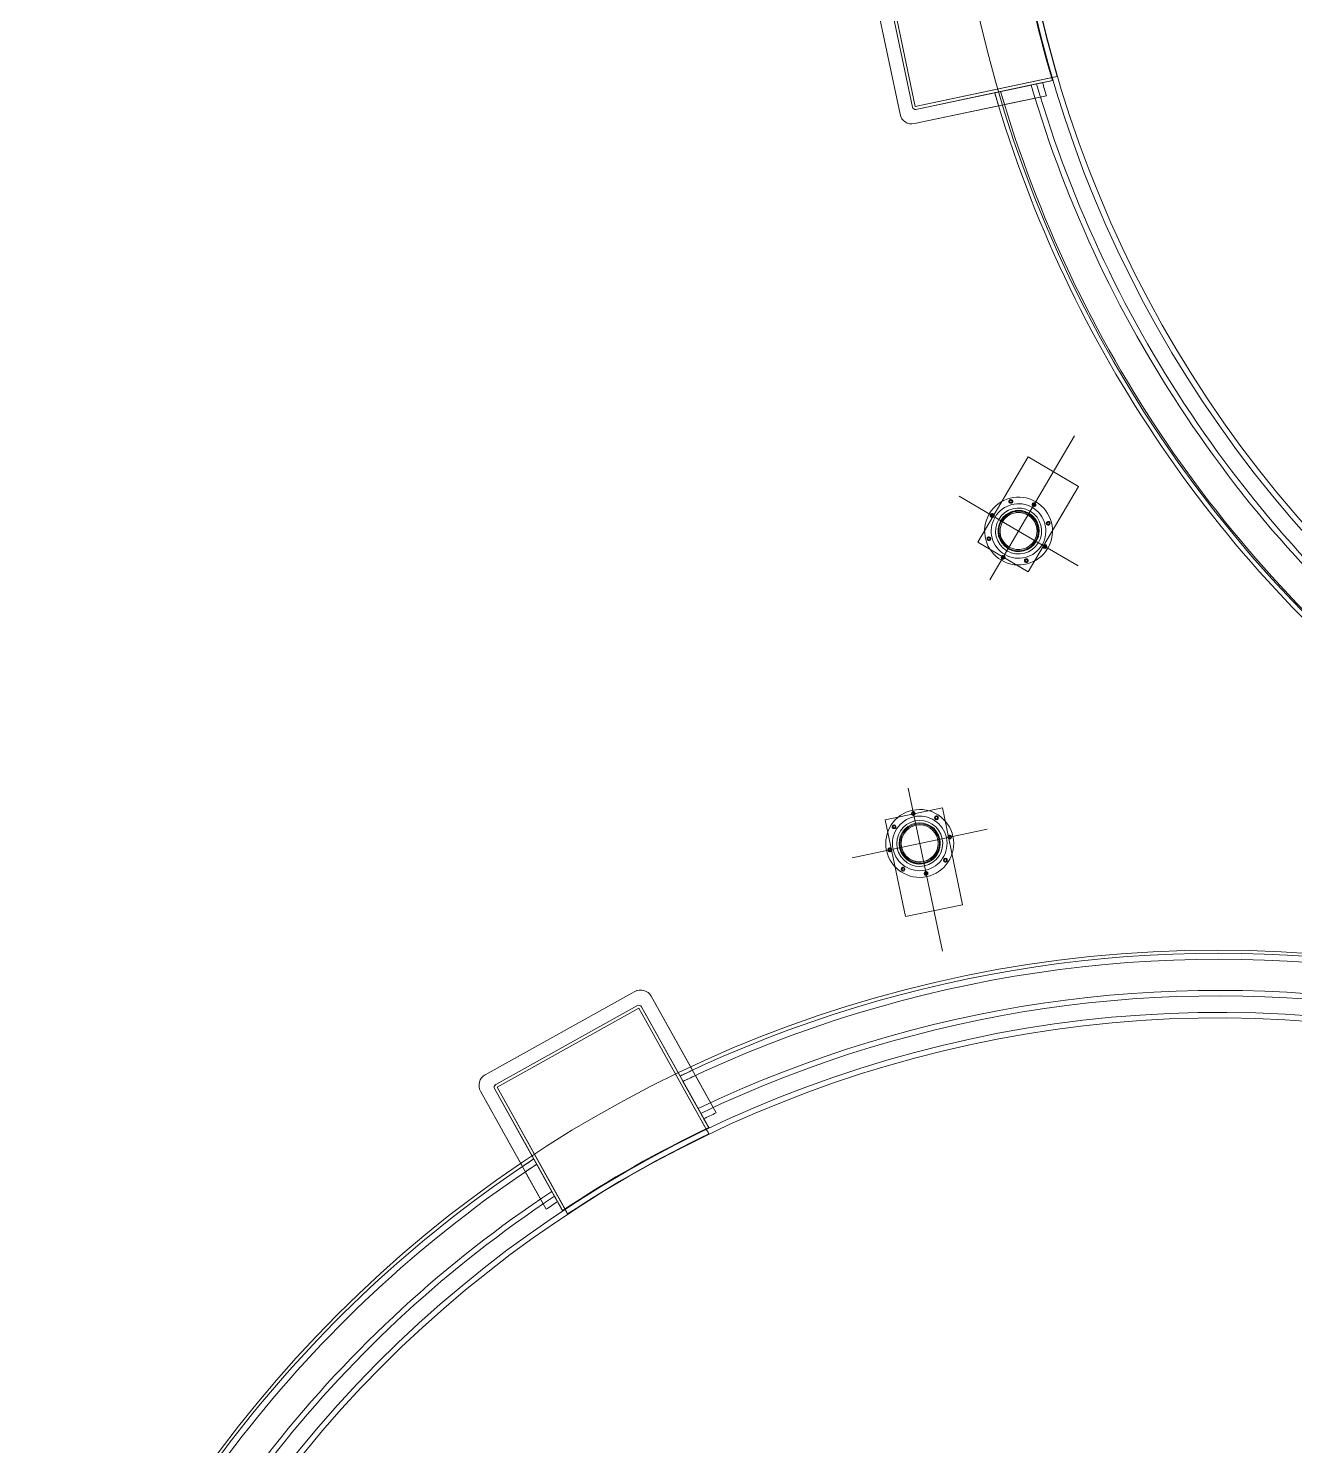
# Model space of a CAD drawing. Header units: metres. Extents: x -207 to 292, y -187 to 169.
# Drawn here: x -37.49 to -32.25, y -73.81 to -67.95 of the extents above; entities that cross this region are included whole.
import ezdxf

# ---------------------------------------------------------------- set-up
doc = ezdxf.new("R2010")
doc.units = ezdxf.units.M
doc.layers.add('EQUIPOS PIS', color=7, linetype='Continuous', lineweight=9)
doc.layers.add('P-SANR-FIXT', color=7, linetype='Continuous', lineweight=9)
doc.layers.add('PR10-ARQ-PL-001-Emplazamiento-C-1_dwg', color=7, linetype='Continuous', lineweight=9, true_color=0x767676)

# ---------------------------------------------------------------- blocks, each defined once
blk = doc.blocks.new('M_Estanque-Terraza - M_Estanque-Terraza-2090154-PLANTA EMPLAZAMIENTO ACTUALIZADO')
at = {"layer": 'P-SANR-FIXT'}
for p, q in [((-4.011906419151343, 3.83175559273332), (-4.471350149641547, 3.292420762686673)), ((-4.471350149641547, 3.292420762686673), (-4.011906419151343, 3.83175559273332)), ((-4.011906419151343, 3.83175559273332), (-4.471350149641547, 3.292420762686673)), ((-4.471350149641547, 3.292420762686673), (-4.011906419151343, 3.83175559273332)), ((-4.011906419151342, 3.83175559273332), (-4.471350149641546, 3.292420762686673)), ((-4.471350149641546, 3.292420762686673), (-4.011906419151342, 3.83175559273332)), ((-3.520991015969288, 3.479241622173384), (-3.941420872103752, 3.837393647131926)), ((-3.941420872103752, 3.837393647131926), (-3.520991015969288, 3.479241622173384)), ((-3.520991015969288, 3.479241622173384), (-3.941420872103751, 3.837393647131926)), ((-3.941420872103751, 3.837393647131926), (-3.520991015969288, 3.479241622173384)), ((-3.674879928728476, 3.610335132587032), (-3.941420872103751, 3.837393647131926)), ((-3.941420872103751, 3.837393647131926), (-3.674879928728476, 3.610335132587032)), ((-4.416479958715376, 3.26984965109853), (-3.980900105520002, 3.78117099581298)), ((-3.980900105520002, 3.78117099581298), (-4.416479958715376, 3.26984965109853)), ((-4.416479958715375, 3.26984965109853), (-3.980900105520002, 3.78117099581298)), ((-3.980900105520002, 3.78117099581298), (-4.416479958715375, 3.26984965109853)), ((-3.980900105520002, 3.78117099581298), (-4.416479958715375, 3.26984965109853)), ((-4.416479958715375, 3.26984965109853), (-3.980900105520002, 3.78117099581298)), ((-3.980900105520002, 3.781170995812981), (-4.416479958715374, 3.26984965109853)), ((-4.416479958715374, 3.26984965109853), (-3.980900105520002, 3.781170995812981)), ((-4.407345126541831, 3.262067951980652), (-3.971765273346457, 3.773389296695103)), ((-3.971765273346457, 3.773389296695103), (-4.407345126541831, 3.262067951980652)), ((-3.971765273346457, 3.773389296695102), (-3.535820512493424, 3.40202057349086)), ((-3.518866512623485, 3.387577951740839), (-3.971765273346458, 3.773389296695103)), ((-3.96398357422858, 3.782524128868646), (-3.56049524269421, 3.438804098338843)), ((-3.56049524269421, 3.438804098338843), (-3.96398357422858, 3.782524128868646)), ((-3.96398357422858, 3.782524128868646), (-3.560495242694209, 3.438804098338843)), ((-3.560495242694209, 3.438804098338843), (-3.96398357422858, 3.782524128868646)), ((-3.714268963433072, 3.569799480004646), (-3.96398357422858, 3.782524128868646)), ((-3.96398357422858, 3.782524128868646), (-3.528679797437162, 3.411701441433038)), ((-3.714268963433071, 3.569799480004646), (-3.96398357422858, 3.782524128868646)), ((-3.96398357422858, 3.782524128868646), (-3.714268963433071, 3.569799480004646)), ((-3.520991015969287, 3.479241622173384), (-3.655800780078045, 3.594082158104051)), ((-3.655800780078045, 3.594082158104051), (-3.520991015969287, 3.479241622173384)), ((-3.597316679911884, 3.470171214895799), (-3.714268963433073, 3.569799480004647)), ((-3.527483943602543, 3.410682728165713), (-3.695203602239821, 3.553558250657354)), ((-3.695203602239822, 3.553558250657355), (-3.579978584807932, 3.455401393533686)), ((-3.695203602239821, 3.553558250657354), (-3.560495242694213, 3.438804098338845)), ((-3.560495242694213, 3.438804098338845), (-3.695203602239821, 3.553558250657354)), ((-4.007455510318372, 2.905649726450013), (-4.415126825659709, 3.252933119807109)), ((-4.415126825659709, 3.252933119807109), (-4.007455510318372, 2.905649726450013)), ((-4.007455510318371, 2.905649726450013), (-4.415126825659709, 3.252933119807109)), ((-4.415126825659709, 3.252933119807109), (-4.007455510318371, 2.905649726450013)), ((-4.415126825659709, 3.252933119807108), (-4.161393721862909, 3.036785233071905)), ((-3.975604335649138, 2.878516632692125), (-4.415126825659709, 3.252933119807108)), ((-4.41512682565971, 3.252933119807109), (-4.16139372186291, 3.036785233071906)), ((-4.16139372186291, 3.036785233071906), (-4.41512682565971, 3.252933119807109)), ((-3.967079772539975, 2.887018640533936), (-4.407345126541832, 3.262067951980653)), ((-4.407345126541831, 3.262067951980652), (-3.950353936854633, 2.872770385248484)), ((-4.465712095242936, 3.221935215639078), (-4.040416795202383, 2.859638459848837)), ((-4.040416795202383, 2.859638459848837), (-4.465712095242936, 3.221935215639078)), ((-4.465712095242935, 3.221935215639078), (-4.040416795202383, 2.859638459848837)), ((-4.040416795202383, 2.859638459848837), (-4.465712095242935, 3.221935215639078)), ((-4.465712095242935, 3.221935215639078), (-4.194497349752583, 2.990895224357112)), ((-4.194497349752583, 2.990895224357113), (-4.465712095242935, 3.221935215639078)), ((-4.161393721862911, 3.036785233071906), (-4.044317550173462, 2.937051431218491)), ((-4.142308672920273, 3.020527232300778), (-3.974151472842055, 2.877278980920369)), ((-4.026960435221602, 2.92226540739848), (-4.142308672920274, 3.020527232300779)), ((-4.142308672920273, 3.020527232300778), (-4.00745551031839, 2.90564972644999)), ((-4.00745551031839, 2.90564972644999), (-4.142308672920273, 3.020527232300778)), ((-4.175395265701847, 2.974622711870484), (-4.040416795202382, 2.859638459848837)), ((-4.040416795202382, 2.859638459848837), (-4.175395265701847, 2.974622711870484))]:
    blk.add_line(p, q, dxfattribs=at)
at = {"layer": 'P-SANR-FIXT', "flags": 128}
for points in [[(-3.528679797437183, 3.411701441433058), (-3.536306357603394, 3.418198287285323), (-3.543932856935094, 3.424695081314432), (-3.551559295819152, 3.431191823849941), (-3.559185674622726, 3.437688515204629), (-3.566811993678642, 3.444185155662018), (-3.574438253391971, 3.450681745567171), (-3.582064454089319, 3.457178285198319), (-3.58969059613785, 3.463674774868235), (-3.597316679911883, 3.470171214895799)], [(-3.579978584807932, 3.455401393533687), (-3.574729247873778, 3.450929635343289), (-3.569479882990424, 3.446457853343778), (-3.564230490040956, 3.441986047435556), (-3.55898106890781, 3.437514217518474), (-3.55373161947276, 3.433042363491821), (-3.548482141616922, 3.428570485254318), (-3.54323263522074, 3.424098582704125), (-3.537983100163989, 3.419626655738822), (-3.532733536325769, 3.415154704255416), (-3.527483943602548, 3.410682728165716)], [(-3.535820512493421, 3.402020573490861), (-3.530169210460948, 3.397206392868215), (-3.524517877216599, 3.392392185657082), (-3.51886651262349, 3.387577951740844)], [(-4.044317550173461, 2.937051431218489), (-4.036683120826921, 2.930547881839276), (-4.029048599755545, 2.924044254322329), (-4.021413986368921, 2.917540548164694), (-4.013779280087912, 2.911036762873021), (-4.006144480397173, 2.904532898008303), (-3.998509586657818, 2.898028953026291), (-3.990874598344713, 2.89152492747964), (-3.983239514878572, 2.885020820874872), (-3.975604335649162, 2.878516632692142)], [(-3.974151472842097, 2.877278980920319), (-3.979432573519741, 2.88177779772447), (-3.984713628274618, 2.88627657540826), (-3.98999463727349, 2.890775314113832), (-3.995275600709938, 2.895274014006096), (-4.000556518776451, 2.899772675249022), (-4.005837391664431, 2.904271298005666), (-4.011118219564208, 2.908769882438162), (-4.01639900266504, 2.913268428707733), (-4.021679741155123, 2.917766936974697), (-4.026960435221601, 2.92226540739848)], [(-3.950353936854639, 2.872770385248488), (-3.955929264056569, 2.877519845112108), (-3.961504542546653, 2.882269263479516), (-3.967079772539974, 2.887018640533937)]]:
    blk.add_lwpolyline(points, dxfattribs=at)
at = {"layer": 'P-SANR-FIXT'}
for centre, radius, start, end in [((-1.696641881242665e-15, 0), 5.151627146850166, 3.702555429209831e-13, 136.136234044139), ((-1.242570705970596e-15, 0), 5.151627146850166, 3.702555429209831e-13, 136.136234044139), ((-1.242570705970596e-15, 0), 5.126627146850164, 3.702555429209829e-13, 136.1194529881476), ((-1.656194243939091e-15, 0), 5.126627146850164, 3.702555429209829e-13, 136.1194529881476), ((-1.624300693947589e-15, 0), 4.998277258842649, 3.702555429209831e-13, 136.0306509015321), ((-2.165734258596785e-15, 0), 4.975544739836833, 359.9999999999996, 136.014444342832), ((-3.248601387895178e-15, 0), 4.905907101428718, 4.071109992273301e-13, 180.0000000000001), ((-3.248601387895178e-15, 0), 4.88317458242289, 4.134721085902572e-13, 180.0000000000001), ((-3.973844618428243, 3.799331846408827), 0.04999999999999809, 49.57328368635034, 139.5732836863496), ((-3.973844618428243, 3.799331846408827), 0.04999999999999809, 49.57328368635001, 139.57328368635), ((-3.973844618428243, 3.799331846408827), 0.04999999999999877, 49.57328368635073, 139.5732836863492), ((-3.973844618428243, 3.799331846408827), 0.04999999999999809, 49.57328368635001, 139.57328368635), ((-3.973844618428242, 3.799331846408827), 0.04999999999999843, 49.57328368635054, 139.5732836863491), ((-3.973844618428242, 3.799331846408827), 0.04999999999999775, 49.57328368634983, 139.5732836863498), ((-3.971765273346459, 3.773389296695103), 0.01200000000000031, 49.57328368635085, 139.5732836863509), ((-3.971765273346459, 3.773389296695103), 0.01199999999999963, 49.57328368634867, 139.573283686349), ((-3.971765273346458, 3.773389296695103), 0.01199999999999997, 49.57328368635005, 139.5732836863503), ((-3.971765273346458, 3.773389296695103), 0.01199999999999963, 49.57328368634867, 139.573283686349), ((-3.971765273346458, 3.773389296695103), 0.01199999999999997, 49.57328368635005, 139.573283686349), ((-3.971765273346458, 3.773389296695103), 0.01199999999999997, 49.57328368635005, 139.5732836863503), ((-3.971765273346458, 3.773389296695103), 0.01199999999999997, 49.57328368635005, 139.5732836863503), ((-3.971765273346458, 3.773389296695103), 0.01199999999999997, 49.57328368635005, 139.5732836863503), ((-1.258406711240532e-15, 0), 5.151627146850165, 135.5076099498615, 136.1362340441394), ((-1.242897718946415e-15, 0), 5.151627146850174, 135.5076099498611, 136.1362340441389), ((-1.242897718946415e-15, 0), 5.126627146850164, 135.4877501008971, 136.1194529881479), ((-1.258406711240532e-15, 0), 5.126627146850173, 135.4877501008966, 136.1194529881475), ((-1.624300693947589e-15, 5.414335646491963e-15), 4.950000000000003, 135.3417080295245, 135.996054922992), ((-1.624300693947589e-15, 5.414335646491963e-15), 4.950000000000011, 135.341708029524, 135.9960549229915), ((-1.082867129298393e-15, 5.414335646491963e-15), 4.950000000000003, 135.3417080295245, 135.996054922992), ((-1.082867129298393e-15, 5.414335646491963e-15), 4.950000000000011, 135.341708029524, 135.9960549229915), ((-5.414335646491964e-16, 5.414335646491963e-15), 4.950000000000003, 135.3417080295245, 135.996054922992), ((-5.414335646491964e-16, 5.414335646491963e-15), 4.950000000000011, 135.341708029524, 135.9960549229915), ((-3.248601387895178e-15, 0), 4.908287668659781, 135.9656143223413, 144.0937682064994), ((0.03491037814524322, -0.02615400004515973), 4.950000000000003, 136.0277055617356, 136.1668604610586), ((-3.248601387895178e-15, 0), 4.884476012100346, 136.0890371418585, 143.9746595604169), ((-4.433288348918444, 3.259997016362179), 0.05000000000000531, 139.5732836863504, 229.5732836863498), ((-4.433288348918444, 3.259997016362179), 0.05000000000000531, 139.5732836863504, 229.5732836863498), ((-4.433288348918444, 3.259997016362179), 0.05000000000000474, 139.5732836863507, 229.5732836863503), ((-4.433288348918444, 3.259997016362179), 0.05000000000000474, 139.5732836863507, 229.5732836863503), ((-4.433288348918443, 3.259997016362179), 0.05000000000000531, 139.5732836863504, 229.5732836863498), ((-4.433288348918443, 3.259997016362179), 0.05000000000000531, 139.5732836863504, 229.5732836863498), ((-4.407345126541832, 3.262067951980652), 0.01199999999999968, 139.5732836863493, 229.5732836863494), ((-4.407345126541832, 3.262067951980652), 0.01199999999999968, 139.5732836863508, 229.5732836863478), ((-4.407345126541831, 3.262067951980652), 0.01200000000000026, 139.5732836863506, 229.5732836863475), ((-4.407345126541831, 3.262067951980652), 0.01200000000000093, 139.5732836863506, 229.5732836863475), ((-4.407345126541831, 3.262067951980652), 0.01200000000000093, 139.5732836863506, 229.5732836863475), ((-4.407345126541831, 3.262067951980652), 0.01200000000000026, 139.5732836863513, 229.5732836863468), ((-4.407345126541831, 3.262067951980652), 0.01200000000000093, 139.5732836863506, 229.5732836863475), ((-4.407345126541831, 3.262067951980652), 0.01200000000000026, 139.5732836863513, 229.5732836863468), ((-1.696641881242664e-15, 0), 5.151627146850166, 143.8798279624786, 180.0000000000001), ((-1.242570705970596e-15, 0), 5.151627146850166, 143.8798279624786, 180.0000000000001), ((-1.242570705970595e-15, 0), 5.126627146850165, 143.9008687572724, 180), ((-1.656194243939091e-15, 0), 5.126627146850165, 143.9008687572724, 180), ((-1.242897718946417e-15, 0), 5.151627146850173, 143.8798279624782, 144.5091510028747), ((-1.258406711240534e-15, 0), 5.151627146850166, 143.8798279624786, 144.5091510028752), ((-1.258406711240534e-15, 0), 5.126627146850172, 143.900868757272, 144.5332809224745), ((-1.242897718946417e-15, 0), 5.126627146850166, 143.9008687572725, 144.5332809224749), ((-2.165734258596785e-15, 0), 4.998277258842649, 144.0122161212361, 180), ((-1.624300693947589e-15, 0), 4.975544739836833, 144.0325378934425, 179.9999999999996), ((-1.624300693947589e-15, 5.414335646491963e-15), 4.950000000000004, 144.0555970526921, 144.7107323639027), ((-1.624300693947589e-15, 5.414335646491963e-15), 4.950000000000012, 144.0555970526916, 144.7107323639022), ((-1.082867129298393e-15, 5.414335646491963e-15), 4.950000000000004, 144.0555970526921, 144.7107323639027), ((-1.082867129298393e-15, 5.414335646491963e-15), 4.950000000000012, 144.0555970526916, 144.7107323639022), ((-5.414335646491964e-16, 5.414335646491963e-15), 4.950000000000003, 144.0555970526921, 144.7107323639027), ((-5.414335646491964e-16, 5.414335646491963e-15), 4.950000000000012, 144.0555970526916, 144.7107323639022), ((0.03491037814524322, -0.02615400004515973), 4.950000000000005, 143.9479663574529, 144.0872841685689)]:
    blk.add_arc(centre, radius, start, end, dxfattribs=at)
for centre, major_axis, ratio, start_param, end_param in [((0.001414989679193502, -0.001161181565011411), (2.955556018039847, 3.945266603307938), 0.9956718136356707, 1.445749688634684, 1.448188637052648), ((0.0006862100893635856, -0.0005139099929644019), (2.955065513032572, 3.944424099737623), 0.9956696104857858, 1.584602574381392, 1.587044699368514)]:
    blk.add_ellipse(centre, major_axis=major_axis, ratio=ratio, start_param=start_param, end_param=end_param, dxfattribs=at)
blk = doc.blocks.new('M_Conexión Tubería 01 - M_Conexión Tubería 01-2148525-PLANTA EMPLAZAMIENTO ACTUALIZADO')
at = {"layer": 'P-SANR-FIXT'}
for p, q in [((4.807982618820523e-19, 0.4560213596067047), (0, -0.2337193233431331)), ((-0.121056759530488, 0.2845488335453442), (-0.1223607600807408, -0.1248759958061844)), ((-0.1223607600807408, -0.1248759958061844), (-0.121056759530488, 0.2845488335453442)), ((-0.1210567595304881, 0.2845488335453442), (-0.1223607600807408, -0.1248759958061844)), ((-0.1223607600807408, -0.1248759958061844), (-0.1210567595304881, 0.2845488335453442)), ((0.1210567595304879, 0.2837777123542332), (-0.121056759530488, 0.2845488335453442)), ((-0.121056759530488, 0.2845488335453442), (0.1210567595304879, 0.2837777123542332)), ((0.1210567595304879, 0.2837777123542332), (-0.1210567595304881, 0.2845488335453442)), ((-0.1210567595304881, 0.2845488335453442), (0.1210567595304879, 0.2837777123542332)), ((0.1197527589802353, -0.1256471169972887), (0.1210567595304879, 0.2837777123542332)), ((0.1210567595304879, 0.2837777123542332), (0.1197527589802353, -0.1256471169972887)), ((0.1197527589802353, -0.1256471169972887), (0.1210567595304879, 0.2837777123542332)), ((0.1210567595304879, 0.2837777123542332), (0.1197527589802353, -0.1256471169972887)), ((-0.2852677441164753, -5.952338160474735e-19), (0, -9.217255125359901e-16)), ((0.2852677441164753, -5.952338160474735e-19), (0, -9.217255125359901e-16)), ((-0.1223607600807408, -0.1248759958061844), (0.1197527589802353, -0.1256471169972887)), ((0.1197527589802353, -0.1256471169972887), (-0.1223607600807408, -0.1248759958061844)), ((-0.1223607600807408, -0.1248759958061844), (0.1197527589802353, -0.1256471169972887)), ((0.1197527589802353, -0.1256471169972887), (-0.1223607600807408, -0.1248759958061844))]:
    blk.add_line(p, q, dxfattribs=at)
for centre, radius, start, end in [((-4.694572896239975e-19, 0), 0.1404376754616015, 4.071109992273301e-13, 180.0000000000003), ((-4.909815521444375e-19, 0), 0.1404376754616015, 4.071109992273301e-13, 180.0000000000003), ((-1.489132538099087e-19, 0), 0.1404376754616015, 4.071109992273301e-13, 180.0000000000003), ((-1.75697018796002e-19, 0), 0.1404376754616015, 4.071109992273301e-13, 180.0000000000003), ((-1.913208817045541e-19, 0), 0.1404376754616015, 4.071109992273301e-13, 180.0000000000003), ((-2.195926336343104e-19, 0), 0.1404376754616015, 4.071109992273301e-13, 180.0000000000003), ((9.879739200808176e-15, 0.1266876754616023), 0.008000000000000038, 3.180554681463517e-13, 180.0000000000001), ((1.002355749141812e-14, 0.1266876754616023), 0.007999999999999998, 8.237636624990509e-13, 180.0000000000006), ((1.002355749141812e-14, 0.1266876754616023), 0.008000000000000038, 3.180554681463517e-13, 180.0000000000001), ((9.879739200808176e-15, 0.1266876754616023), 0.007999999999999998, 8.221733851583191e-13, 180.0000000000006), ((9.879739200808176e-15, 0.1266876754616023), 0.008000000000000005, 180.0000000000005, 359.9999999999994), ((1.002355749141812e-14, 0.1266876754616023), 0.00799999999999999, 180.0000000000009, 5.088887490341627e-14), ((1.002355749141812e-14, 0.1266876754616023), 0.008000000000000005, 180.0000000000005, 1.017777498068325e-13), ((9.879739200808176e-15, 0.1266876754616023), 0.007999999999999993, 180.0000000000008, 6.106664988409952e-13), ((1.002355749141812e-14, 0.1266876754616023), 0.004999999999999996, 1.660249543723956e-12, 180.000000000001), ((1.002355749141812e-14, 0.1266876754616023), 0.005000000000000011, 1.170444122778574e-12, 180.0000000000002), ((1.002355749141812e-14, 0.1266876754616023), 0.005000000000000016, 8.078608890917333e-13, 180.0000000000002), ((1.002355749141812e-14, 0.1266876754616023), 0.004999999999999998, 1.307207974081505e-12, 180.000000000001), ((1.002355749141812e-14, 0.1266876754616023), 0.005000000000000011, 1.170444122778574e-12, 180.0000000000002), ((1.002355749141812e-14, 0.1266876754616023), 0.004999999999999996, 1.660249543723956e-12, 180.000000000001), ((1.002355749141812e-14, 0.1266876754616023), 0.005000000000000004, 180.0000000000009, 5.59777623937579e-13), ((1.002355749141812e-14, 0.1266876754616023), 0.004999999999999986, 180.0000000000004, 1.017777498068325e-13), ((1.002355749141812e-14, 0.1266876754616023), 0.004999999999999986, 180.0000000000004, 1.017777498068325e-13), ((1.002355749141812e-14, 0.1266876754616023), 0.005000000000000004, 180.0000000000009, 5.59777623937579e-13), ((1.002355749141812e-14, 0.1266876754616023), 0.004999999999999986, 180.0000000000004, 359.9999999999994), ((1.002355749141812e-14, 0.1266876754616023), 0.004999999999999989, 180.000000000001, 5.088887490341627e-14), ((-1.756970187960022e-19, 0), 0.1129167549637501, 4.071109992273301e-13, 180.0000000000001), ((-1.913208817045541e-19, 0), 0.1129167549637501, 4.071109992273301e-13, 180.0000000000001), ((-0.08958171441165648, 0.08958171441165631), 0.00799999999999999, 44.99999999999954, 224.9999999999987), ((-0.08958171441165648, 0.08958171441165631), 0.00800000000000001, 45.00000000000007, 224.9999999999991), ((-0.08958171441165658, 0.08958171441165622), 0.008, 44.99999999999957, 224.9999999999987), ((-0.08958171441165658, 0.08958171441165622), 0.008000000000000021, 45.00000000000011, 224.9999999999991), ((-0.08958171441165648, 0.08958171441165631), 0.007999999999999991, 224.9999999999993, 44.99999999999955), ((-0.08958171441165648, 0.08958171441165631), 0.00800000000000001, 224.9999999999997, 45), ((-0.08958171441165658, 0.08958171441165622), 0.007999999999999991, 224.9999999999994, 44.99999999999951), ((-0.08958171441165658, 0.08958171441165622), 0.007999999999999991, 224.9999999999997, 44.99999999999997), ((-1.102255932744489e-19, 0), 0.09511743380836475, 4.007498898644031e-13, 180.0000000000002), ((-1.489132538099087e-19, 0), 0.09511743380836475, 4.007498898644031e-13, 180.0000000000002), ((-0.08958171441165658, 0.08958171441165622), 0.005000000000000002, 44.9999999999995, 224.9999999999988), ((-0.08958171441165658, 0.08958171441165622), 0.005000000000000022, 44.99999999999989, 224.9999999999992), ((-0.08958171441165658, 0.08958171441165622), 0.004999999999999992, 224.9999999999989, 44.99999999999904), ((-0.08958171441165658, 0.08958171441165622), 0.005000000000000002, 224.9999999999995, 44.9999999999996), ((-4.694572896239978e-19, 0), 0.08511743380836281, 359.9999999999996, 179.9999999999998), ((-3.493639899714794e-19, 0), 0.08511743380836281, 359.9999999999996, 179.9999999999998), ((-3.483015126168794e-19, 0), 0.08511743380836281, 2.671665932429354e-13, 179.9999999999998), ((-3.657967806128369e-19, 0), 0.08511743380836267, 4.198332179531842e-13, 180.0000000000003), ((-2.195926336343104e-19, 0), 0.08511743380836269, 4.071109992273301e-13, 180.0000000000002), ((-3.329311993301213e-19, 0), 0.08511743380836267, 7.760553422770981e-13, 180.0000000000003), ((6.475419452195454e-21, 0), 0.08164200972660798, 359.9999999999996, 179.9999999999998), ((-9.806885139100636e-19, 0), 0.08164200972660787, 4.071109992273301e-13, 180.0000000000002), ((-1.557710568941704e-18, 0), 0.07664200972660785, 4.198332179531842e-13, 180.0000000000003), ((-1.557710568941704e-18, 0), 0.07664200972660799, 359.9999999999996, 179.9999999999998), ((-1.557710568941704e-18, 0), 0.07664200972660785, 4.198332179531842e-13, 180.0000000000003), ((-1.557710568941704e-18, 0), 0.07664200972660799, 359.9999999999996, 179.9999999999998), ((-1.557710568941704e-18, 0), 0.07664200972660788, 4.007498898644031e-13, 180.0000000000002), ((-1.557710568941704e-18, 0), 0.07664200972660799, 359.9999999999996, 179.9999999999998), ((-1.557710568941704e-18, 0), 0.07664200972660799, 359.9999999999996, 179.9999999999998), ((-1.557710568941704e-18, 0), 0.07664200972660788, 4.007498898644031e-13, 180.0000000000002), ((0.08958171441165441, 0.08958171441165154), 0.007999999999999991, 134.9999999999991, 314.9999999999987), ((0.08958171441165441, 0.08958171441165154), 0.007999999999999991, 134.9999999999995, 314.999999999999), ((0.08958171441165431, 0.08958171441165164), 0.008, 134.9999999999991, 314.9999999999986), ((0.08958171441165431, 0.08958171441165164), 0.007999999999999991, 134.9999999999994, 314.999999999999), ((0.08958171441165441, 0.08958171441165154), 0.00800000000000001, 314.9999999999986, 134.9999999999983), ((0.08958171441165441, 0.08958171441165154), 0.007999999999999991, 314.999999999999, 134.9999999999988), ((0.08958171441165431, 0.08958171441165164), 0.008, 314.9999999999986, 134.9999999999985), ((0.08958171441165431, 0.08958171441165164), 0.007999999999999991, 314.9999999999991, 134.9999999999989), ((0.08958171441165431, 0.08958171441165164), 0.005000000000000012, 134.999999999999, 314.9999999999986), ((0.08958171441165431, 0.08958171441165164), 0.004999999999999992, 134.9999999999994, 314.999999999999), ((0.08958171441165431, 0.08958171441165164), 0.005000000000000012, 314.9999999999985, 134.9999999999981), ((0.08958171441165431, 0.08958171441165164), 0.005000000000000002, 314.999999999999, 134.9999999999988), ((-4.694572896239975e-19, 0), 0.1404376754616015, 180.0000000000002, 1.017777498068325e-13), ((-4.909815521444375e-19, 0), 0.1404376754616015, 180.0000000000002, 1.017777498068325e-13), ((-1.489132538099087e-19, 0), 0.1404376754616015, 180.0000000000002, 1.017777498068325e-13), ((-1.75697018796002e-19, 0), 0.1404376754616015, 180.0000000000002, 1.017777498068325e-13), ((-1.913208817045541e-19, 0), 0.1404376754616015, 180.0000000000002, 1.017777498068325e-13), ((-2.195926336343104e-19, 0), 0.1404376754616015, 180.0000000000002, 1.017777498068325e-13), ((-0.1266876754615931, 1.078433293065306e-14), 0.008000000000000007, 90.00000000000061, 270.0000000000002), ((-0.1266876754615931, 1.078433293065306e-14), 0.007999999999999998, 90.00000000000097, 270.0000000000006), ((-0.1266876754615931, 1.091969132181535e-14), 0.008000000000000007, 90.00000000000061, 270.0000000000002), ((-0.1266876754615931, 1.091969132181535e-14), 0.007999999999999998, 90.00000000000097, 270.0000000000006), ((-0.1266876754615931, 1.091969132181535e-14), 0.005000000000000001, 90.00000000000006, 270), ((-0.1266876754615931, 1.091969132181535e-14), 0.005000000000000002, 90.00000000000037, 270.0000000000003), ((-0.1266876754615931, 1.078433293065306e-14), 0.007999999999999993, 270.0000000000001, 89.9999999999999), ((-0.1266876754615931, 1.078433293065306e-14), 0.008000000000000031, 270.0000000000007, 90.00000000000034), ((-0.1266876754615931, 1.091969132181535e-14), 0.007999999999999993, 270.0000000000001, 89.9999999999999), ((-0.1266876754615931, 1.091969132181535e-14), 0.008000000000000031, 270.0000000000007, 90.00000000000034), ((-0.1266876754615931, 1.091969132181535e-14), 0.004999999999999998, 270.0000000000002, 89.99999999999993), ((-0.1266876754615931, 1.091969132181535e-14), 0.005000000000000011, 270.0000000000007, 90.0000000000004), ((-1.756970187960022e-19, 0), 0.1129167549637501, 180.0000000000002, 1.526666247102488e-13), ((-1.913208817045541e-19, 0), 0.1129167549637501, 180.0000000000002, 1.526666247102488e-13), ((-1.102255932744489e-19, 0), 0.09511743380836474, 180.0000000000002, 5.088887490341627e-14), ((-1.489132538099087e-19, 0), 0.09511743380836474, 180.0000000000002, 5.088887490341627e-14), ((-4.694572896239978e-19, 0), 0.0851174338083628, 179.9999999999998, 359.9999999999992), ((-3.493639899714794e-19, 0), 0.08511743380836283, 179.9999999999998, 359.9999999999989), ((-3.483015126168794e-19, 0), 0.0851174338083628, 179.9999999999998, 359.9999999999985), ((-3.657967806128369e-19, 0), 0.08511743380836267, 180.0000000000002, 359.9999999999994), ((-2.195926336343104e-19, 0), 0.08511743380836267, 180.0000000000002, 5.088887490341627e-14), ((-3.329311993301213e-19, 0), 0.08511743380836267, 180.0000000000002, 359.999999999999), ((6.475419452195454e-21, 0), 0.08164200972660797, 179.9999999999998, 359.9999999999992), ((-9.806885139100636e-19, 0), 0.08164200972660786, 180.0000000000002, 5.088887490341627e-14), ((-1.557710568941704e-18, 0), 0.07664200972660787, 180.0000000000002, 359.9999999999994), ((-1.557710568941704e-18, 0), 0.07664200972660799, 179.9999999999998, 359.9999999999989), ((-1.557710568941704e-18, 0), 0.07664200972660787, 180.0000000000002, 359.9999999999994), ((-1.557710568941704e-18, 0), 0.07664200972660799, 179.9999999999998, 359.9999999999989), ((-1.557710568941704e-18, 0), 0.07664200972660787, 180.0000000000002, 359.999999999999), ((-1.557710568941704e-18, 0), 0.07664200972660798, 179.9999999999998, 359.9999999999985), ((-1.557710568941704e-18, 0), 0.07664200972660798, 179.9999999999998, 359.9999999999985), ((-1.557710568941704e-18, 0), 0.07664200972660787, 180.0000000000002, 359.999999999999), ((0.1266876754615873, 6.996336843201334e-15), 0.007999999999999991, 89.99999999999913, 269.9999999999986), ((0.1266876754615873, 6.996336843201334e-15), 0.00800000000000001, 89.99999999999946, 269.9999999999991), ((0.1266876754615873, 7.131695234363634e-15), 0.007999999999999991, 89.99999999999912, 269.9999999999986), ((0.1266876754615873, 7.131695234363634e-15), 0.00800000000000001, 89.99999999999946, 269.9999999999991), ((0.1266876754615873, 7.131695234363634e-15), 0.005000000000000001, 89.99999999999909, 269.9999999999987), ((0.1266876754615873, 7.131695234363634e-15), 0.005000000000000003, 89.99999999999974, 269.9999999999991), ((0.1266876754615873, 6.996336843201334e-15), 0.00799999999999999, 269.9999999999985, 89.99999999999832), ((0.1266876754615873, 6.996336843201334e-15), 0.00800000000000001, 269.9999999999989, 89.99999999999882), ((0.1266876754615873, 7.131695234363634e-15), 0.00799999999999999, 269.9999999999986, 89.99999999999832), ((0.1266876754615873, 7.131695234363634e-15), 0.00800000000000001, 269.9999999999989, 89.99999999999885), ((0.1266876754615873, 7.131695234363634e-15), 0.004999999999999998, 269.9999999999986, 89.99999999999834), ((0.1266876754615873, 7.131695234363634e-15), 0.005000000000000011, 269.9999999999991, 89.99999999999882), ((-0.08958171441165594, -0.08958171441165307), 0.00800000000000001, 135.0000000000002, 314.9999999999997), ((-0.08958171441165594, -0.08958171441165307), 0.00799999999999999, 135.0000000000007, 315.0000000000001), ((-0.08958171441165604, -0.08958171441165297), 0.00800000000000001, 135.0000000000002, 314.9999999999997), ((-0.08958171441165604, -0.08958171441165297), 0.008, 135.0000000000006, 315.0000000000001), ((-0.08958171441165594, -0.08958171441165307), 0.008, 315.0000000000001, 135), ((-0.08958171441165594, -0.08958171441165307), 0.00799999999999999, 315.0000000000005, 135.0000000000004), ((-0.08958171441165604, -0.08958171441165297), 0.008, 315.0000000000001, 135), ((-0.08958171441165604, -0.08958171441165297), 0.008, 315.0000000000005, 135.0000000000004), ((-0.08958171441165604, -0.08958171441165297), 0.005000000000000011, 135.0000000000001, 314.9999999999998), ((-0.08958171441165604, -0.08958171441165297), 0.005000000000000002, 135.0000000000005, 315.0000000000002), ((-0.08958171441165604, -0.08958171441165297), 0.005000000000000002, 315.0000000000001, 134.9999999999999), ((-0.08958171441165604, -0.08958171441165297), 0.004999999999999992, 315.0000000000005, 135.0000000000003), ((0.0895817144116576, -0.08958171441165932), 0.00799999999999999, 44.99999999999954, 224.9999999999988), ((0.0895817144116576, -0.08958171441165932), 0.00800000000000001, 45.00000000000001, 224.9999999999992), ((0.08958171441165749, -0.08958171441165942), 0.00799999999999999, 44.99999999999954, 224.9999999999988), ((0.08958171441165749, -0.08958171441165942), 0.008, 44.9999999999999, 224.9999999999992), ((0.0895817144116576, -0.08958171441165932), 0.007999999999999991, 224.9999999999989, 44.9999999999993), ((0.0895817144116576, -0.08958171441165932), 0.008, 224.9999999999994, 44.99999999999975), ((0.08958171441165749, -0.08958171441165942), 0.007999999999999991, 224.9999999999989, 44.99999999999923), ((0.08958171441165749, -0.08958171441165942), 0.00800000000000001, 224.9999999999995, 44.99999999999979), ((0.08958171441165749, -0.08958171441165942), 0.005000000000000002, 44.99999999999944, 224.9999999999988), ((0.08958171441165749, -0.08958171441165942), 0.005000000000000002, 44.99999999999989, 224.9999999999992), ((0.08958171441165749, -0.08958171441165942), 0.004999999999999982, 224.9999999999989, 44.99999999999887), ((0.08958171441165749, -0.08958171441165942), 0.005000000000000022, 224.9999999999996, 44.99999999999961), ((7.131695234363634e-15, -0.126687675461606), 0.008000000000000005, 359.9999999999996, 179.9999999999997), ((7.131695234363634e-15, -0.126687675461606), 0.007999999999999985, 4.707220928566004e-13, 180.0000000000003), ((7.275513524973575e-15, -0.126687675461606), 0.008000000000000005, 359.9999999999996, 179.9999999999997), ((7.275513524973575e-15, -0.126687675461606), 0.007999999999999985, 4.770832022195275e-13, 180.0000000000003), ((7.131695234363634e-15, -0.126687675461606), 0.008000000000000004, 179.9999999999997, 359.9999999999988), ((7.131695234363634e-15, -0.126687675461606), 0.007999999999999978, 180.0000000000002, 359.9999999999994), ((7.275513524973575e-15, -0.126687675461606), 0.008000000000000004, 179.9999999999997, 359.9999999999988), ((7.275513524973575e-15, -0.126687675461606), 0.007999999999999978, 180.0000000000002, 359.9999999999993), ((7.275513524973575e-15, -0.126687675461606), 0.005000000000000007, 359.9999999999996, 179.9999999999996), ((7.275513524973575e-15, -0.126687675461606), 0.005000000000000006, 2.798888119687895e-13, 180.0000000000003), ((7.275513524973575e-15, -0.126687675461606), 0.005, 179.9999999999997, 359.9999999999991), ((7.275513524973575e-15, -0.126687675461606), 0.004999999999999999, 180.0000000000003, 359.9999999999994)]:
    blk.add_arc(centre, radius, start, end, dxfattribs=at)
blk = doc.blocks.new('YADRAN_LASQUEMAS_ARQ_MO_002_TERRAZAS_rvt-1-PLANTA EMPLAZAMIENTO ACTUALIZADO')
at = {"layer": 'P-SANR-FIXT', "lineweight": 9}
for name, p, rotation in [('M_Estanque-Terraza - M_Estanque-Terraza-2090154-PLANTA EMPLAZAMIENTO ACTUALIZADO', (-28.54190904285286, -66.77388020392158), 52.3644876313309), ('M_Conexión Tubería 01 - M_Conexión Tubería 01-2148525-PLANTA EMPLAZAMIENTO ACTUALIZADO', (-33.3891213622865, -70.02785945404476), 329.5924839873563), ('M_Estanque-Terraza - M_Estanque-Terraza-2090154-PLANTA EMPLAZAMIENTO ACTUALIZADO', (-32.55939559731732, -76.92606942698659), 339.5185696002038), ('M_Conexión Tubería 01 - M_Conexión Tubería 01-2148525-PLANTA EMPLAZAMIENTO ACTUALIZADO', (-33.79807059744054, -71.32013555850838), 191.9752595472243)]:
    blk.add_blockref(name, p, dxfattribs=dict(at, rotation=rotation))
blk = doc.blocks.new('PR10-ARQ-PL-001-Emplazamiento-C-1_dwg-674643-PLANTA EMPLAZAMIENTO ACTUALIZADO')
at = {"layer": 'EQUIPOS PIS'}
for centre, radius in [((-28.53132314443588, -66.76415720462799), 5.147159958258277), ((-32.56800350196659, -76.90870359539986), 5.147159958258273)]:
    blk.add_circle(centre, radius, dxfattribs=at)

msp = doc.modelspace()

# ---------------------------------------------------------------- block references
at = {"lineweight": 5}
msp.add_blockref('YADRAN_LASQUEMAS_ARQ_MO_002_TERRAZAS_rvt-1-PLANTA EMPLAZAMIENTO ACTUALIZADO', (0, 0), dxfattribs=at)
at = {"layer": 'PR10-ARQ-PL-001-Emplazamiento-C-1_dwg', "color": 7}
msp.add_blockref('PR10-ARQ-PL-001-Emplazamiento-C-1_dwg-674643-PLANTA EMPLAZAMIENTO ACTUALIZADO', (0, 0), dxfattribs=at)

doc.saveas('drawing.dxf')
